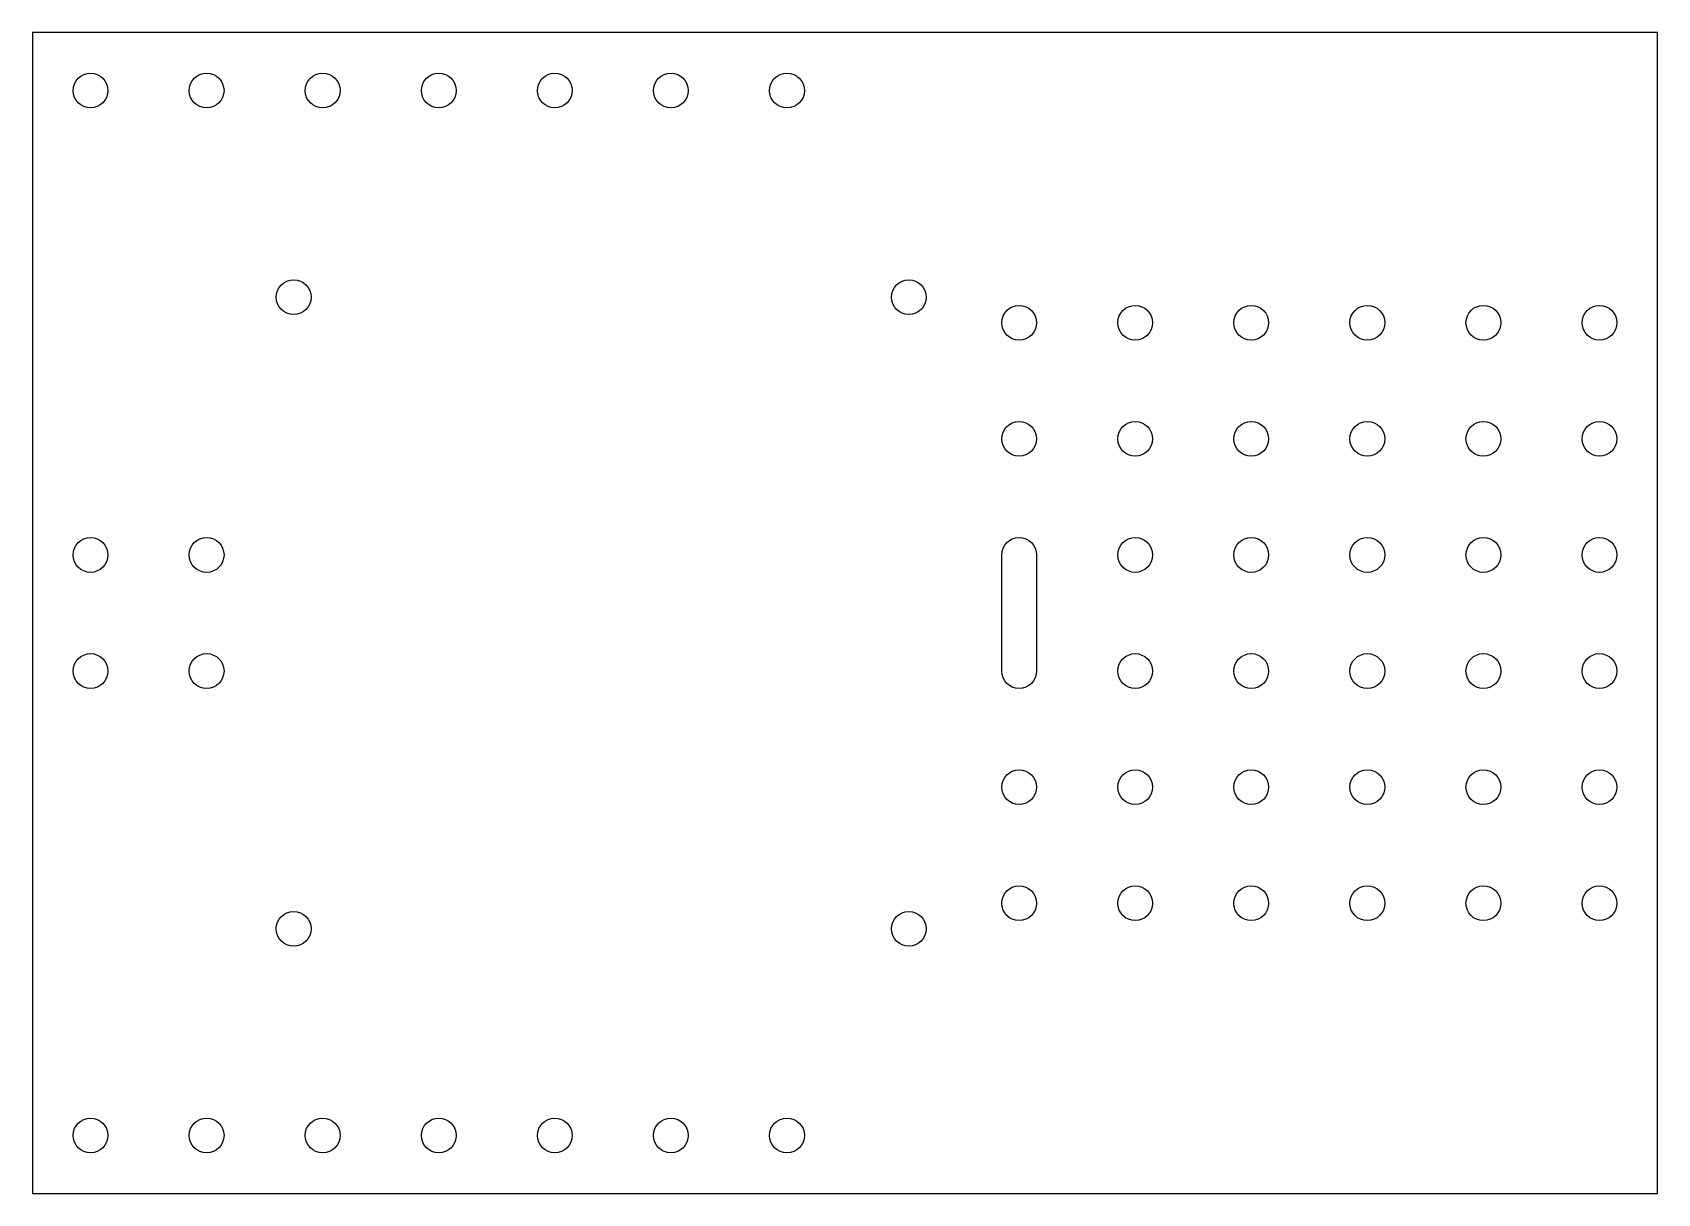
# Model space of a CAD drawing. Header units: millimetres. Extents: x -70 to 70, y -50 to 50.
import ezdxf

# ---------------------------------------------------------------- set-up
doc = ezdxf.new("R2010")
doc.units = ezdxf.units.MM
doc.layers.get('0').update_dxf_attribs({"linetype": 'CONTINUOUS'})

msp = doc.modelspace()

# ---------------------------------------------------------------- linework, layer by layer
msp.add_lwpolyline([(-70, -50), (70, -50), (70, 50), (-70, 50)], close=True)
msp.add_lwpolyline([(13.5, -5), (13.5, 5, -1), (16.5, 5), (16.5, -5, -1)], format="xyb", close=True)
for centre in [(-65, 45), (-55, 45), (-45, 45), (-35, 45), (-25, 45), (-15, 45), (-5, 45), (-47.5, 27.2), (5.5, 27.2), (15, 25), (25, 25), (35, 25), (45, 25), (55, 25), (65, 25), (15, 15), (25, 15), (35, 15), (45, 15), (55, 15), (65, 15), (-65, 5), (-55, 5), (25, 5), (35, 5), (45, 5), (55, 5), (65, 5), (-65, -5), (-55, -5), (25, -5), (35, -5), (45, -5), (55, -5), (65, -5), (15, -15), (25, -15), (35, -15), (45, -15), (55, -15), (65, -15), (15, -25), (25, -25), (35, -25), (45, -25), (55, -25), (65, -25), (-47.5, -27.2), (5.5, -27.2), (-65, -45), (-55, -45), (-45, -45), (-35, -45), (-25, -45), (-15, -45), (-5, -45)]:
    msp.add_circle(centre, 1.5)

doc.saveas('drawing.dxf')
